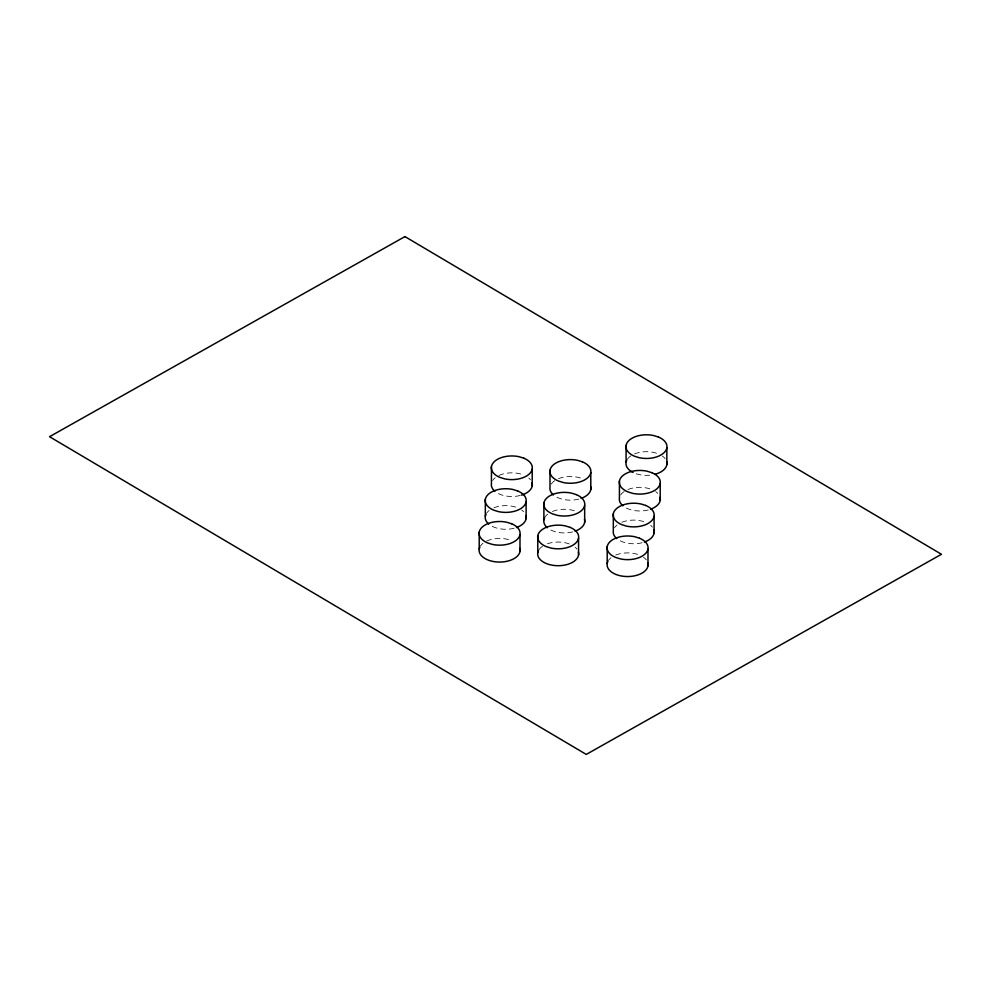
<?xml version="1.0" encoding="UTF-8"?>
<svg xmlns="http://www.w3.org/2000/svg" width="991" height="991" viewBox="0 0 991 991"><rect width="100%" height="100%" fill="white"/><g stroke="black" fill="none" stroke-linecap="round" stroke-linejoin="round"><path stroke-width="0.74" stroke-dasharray="4.96 3.72" d="M649.712 475.209A20.501 11.83 0 0 1 634.451 473.116M627.315 459.304A20.501 11.83 0 0 1 633.522 454.349M634.587 453.878A20.501 11.83 0 0 1 657.367 453.506M662.36 456.058A20.501 11.83 0 0 1 665.159 458.684M642.081 542.734A20.501 11.83 0 0 1 617.802 539.401M614.544 527.72A20.501 11.83 0 0 1 617.096 525.007M621.828 522.294A20.501 11.83 0 0 1 645.711 522.344M650.666 525.292A20.501 11.83 0 0 1 652.4 527.101M608.437 560.497A20.501 11.83 0 0 1 610.976 557.784M615.721 555.071A20.501 11.83 0 0 1 639.591 555.121M643.481 557.252A20.501 11.83 0 0 1 646.293 559.878M648.201 509.956A20.501 11.83 0 0 1 623.921 506.624M620.663 494.943A20.501 11.83 0 0 1 626.882 489.975M627.947 489.504A20.501 11.83 0 0 1 650.715 489.133M655.708 491.685A20.501 11.83 0 0 1 657.727 493.394M480.449 546.016A20.501 11.83 0 0 1 482.989 543.303M486.668 541.061A20.501 11.83 0 0 1 511.616 540.652M514.094 528.253A20.501 11.83 0 0 1 489.814 524.92M486.569 513.239A20.501 11.83 0 0 1 489.108 510.526M493.84 507.813A20.501 11.83 0 0 1 517.723 507.863M521.613 509.993A20.501 11.83 0 0 1 523.62 511.703M520.213 495.475A20.501 11.83 0 0 1 497.123 492.911M492.676 480.462A20.501 11.83 0 0 1 495.227 477.749M498.894 475.494A20.501 11.83 0 0 1 523.843 475.085M528.798 478.034A20.501 11.83 0 0 1 530.532 479.842M578.769 499.117A20.501 11.83 0 0 1 554.489 495.785M551.244 484.103A20.501 11.83 0 0 1 557.45 479.136M558.515 478.665A20.501 11.83 0 0 1 582.398 478.727M572.662 531.894A20.501 11.83 0 0 1 548.382 528.562M545.124 516.881A20.501 11.83 0 0 1 547.664 514.168M552.408 511.455A20.501 11.83 0 0 1 576.291 511.505M539.017 549.658A20.501 11.83 0 0 1 545.223 544.703M547.416 543.799A20.501 11.83 0 0 1 570.172 544.282M575.127 547.23A20.501 11.83 0 0 1 576.873 549.039"/><path stroke-width="1.49" d="M666.844 447.845L666.844 464.729M660.204 483.472L660.204 500.368M654.085 516.249L654.085 533.146M647.978 549.026L647.978 565.923M626.077 445.417L626.077 462.314M619.425 481.056L619.425 497.94A20.501 11.83 0 0 0 622.856 505.794M613.318 513.834L613.318 530.73A20.501 11.83 0 0 0 616.736 538.571M607.198 546.611L607.198 563.507M590.785 472.633L590.785 489.529M584.665 505.41L584.665 522.307M578.558 538.187L578.558 555.084M550.005 470.217L550.005 487.101A20.501 11.83 0 0 0 553.424 494.955M543.886 502.994L543.886 519.891M537.779 535.772L537.779 552.668M532.217 468.991L532.217 485.887M526.11 501.768L526.11 518.665M519.99 534.558L519.99 551.442M491.437 466.575L491.437 483.472A20.501 11.83 0 0 0 494.868 491.313M485.33 499.353L485.33 516.249M479.21 532.13L479.21 549.026M666.695 461.645A20.501 11.83 0 0 1 654.84 474.317M633.051 472.472A20.501 11.83 0 0 1 626.746 460.282M653.936 530.061A20.501 11.83 0 0 1 644.447 542.015M647.829 562.838A20.501 11.83 0 0 1 626.386 576.527A20.501 11.83 0 0 1 607.879 561.476M660.056 497.271A20.501 11.83 0 0 1 650.567 509.225M519.841 548.357A20.501 11.83 0 0 1 498.399 562.046A20.501 11.83 0 0 1 479.892 546.995M525.948 515.58A20.501 11.83 0 0 1 516.472 527.534M488.749 524.103A20.501 11.83 0 0 1 485.999 514.218M532.068 482.803A20.501 11.83 0 0 1 521.415 495.141M590.624 486.432A20.501 11.83 0 0 1 581.135 498.386M584.517 519.222A20.501 11.83 0 0 1 575.028 531.176M547.317 527.745A20.501 11.83 0 0 1 544.567 517.859M578.397 551.999A20.501 11.83 0 0 1 556.954 565.688A20.501 11.83 0 0 1 538.447 550.637M404.947 236.589L49.55 436.697L586.263 754.411L941.45 554.279L404.947 236.589M658.47 437.043L653.763 435.569A20.501 11.83 0 0 0 628.43 441.007A20.501 11.83 0 0 0 634.451 456.219L639.158 457.693A20.501 11.83 0 0 0 664.49 452.255A20.501 11.83 0 0 0 658.47 437.043M651.818 472.67L647.111 471.208A20.501 11.83 0 0 0 621.778 476.634A20.501 11.83 0 0 0 627.811 491.846L632.518 493.32A20.501 11.83 0 0 0 657.851 487.882A20.501 11.83 0 0 0 651.818 472.67M582.398 461.831L577.691 460.369A20.501 11.83 0 0 0 552.359 465.795A20.501 11.83 0 0 0 558.379 481.007L563.086 482.481A20.501 11.83 0 0 0 588.431 477.043A20.501 11.83 0 0 0 582.398 461.831M523.843 458.189L519.135 456.727A20.501 11.83 0 0 0 493.791 462.165A20.501 11.83 0 0 0 499.823 477.377L504.53 478.839A20.501 11.83 0 0 0 529.863 473.401A20.501 11.83 0 0 0 523.843 458.189M645.711 505.447L641.004 503.985A20.501 11.83 0 0 0 615.671 509.424A20.501 11.83 0 0 0 621.691 524.635L626.399 526.097A20.501 11.83 0 0 0 651.731 520.659A20.501 11.83 0 0 0 645.711 505.447M576.291 494.608L571.584 493.146A20.501 11.83 0 0 0 546.239 498.584A20.501 11.83 0 0 0 552.272 513.796L556.979 515.258A20.501 11.83 0 0 0 582.312 509.82A20.501 11.83 0 0 0 576.291 494.608M517.723 490.979L513.016 489.504A20.501 11.83 0 0 0 487.683 494.943A20.501 11.83 0 0 0 493.704 510.154L498.411 511.616A20.501 11.83 0 0 0 523.756 506.19A20.501 11.83 0 0 0 517.723 490.979M639.591 538.237L634.884 536.763A20.501 11.83 0 0 0 609.552 542.201A20.501 11.83 0 0 0 615.584 557.413L620.292 558.874A20.501 11.83 0 0 0 645.624 553.449A20.501 11.83 0 0 0 639.591 538.237M570.172 527.398L565.465 525.924A20.501 11.83 0 0 0 540.132 531.362A20.501 11.83 0 0 0 546.152 546.574L550.86 548.035A20.501 11.83 0 0 0 576.192 542.61A20.501 11.83 0 0 0 570.172 527.398M511.616 523.756L506.909 522.282A20.501 11.83 0 0 0 481.564 527.72A20.501 11.83 0 0 0 487.597 542.932L492.304 544.393A20.501 11.83 0 0 0 517.636 538.968A20.501 11.83 0 0 0 511.616 523.756"/></g></svg>
